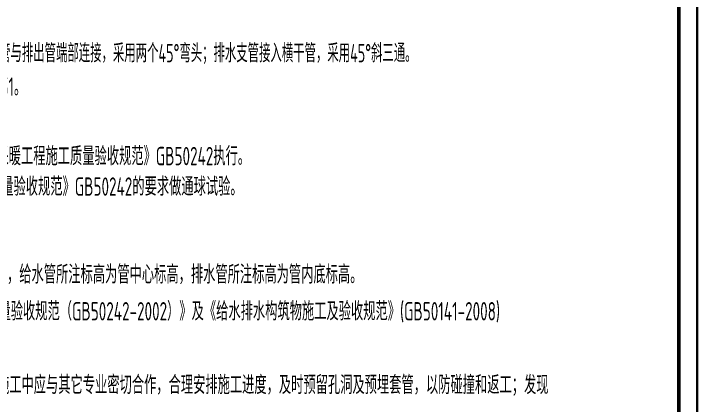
# Model space of a CAD drawing. Extents: x 5693218 to 11495510, y -728562 to -461276.
# Drawn here: x 5732330 to 5750875, y -492641 to -482005 of the extents above; entities that cross this region are included whole.
import ezdxf

# ---------------------------------------------------------------- set-up
doc = ezdxf.new("R2010")
doc.units = 0
doc.header["$LTSCALE"] = 1000
doc.header["$MEASUREMENT"] = 0
doc.layers.get('0').update_dxf_attribs({"linetype": 'CONTINUOUS'})
doc.layers.add('说明文本', color=54, linetype='CONTINUOUS')
doc.styles.add('AHD', font='sceie.shx', dxfattribs={"width": 0.7, "bigfont": 'sceic.shx'})

msp = doc.modelspace()

# ---------------------------------------------------------------- linework, layer by layer
for p, q in [((5750874.5, -503276.5), (5750874.5, -461276.5)), ((5750874.5, -461276.5), (5750874.5, -503276.5))]:
    msp.add_line(p, q)
at = {"color": 0, "const_width": 100}
msp.add_lwpolyline([(5721674.5, -502776.5), (5721674.5, -463776.5), (5750374.5, -463776.5), (5750374.5, -502776.5)], close=True, dxfattribs=at)

# ---------------------------------------------------------------- texts
at = {"layer": '说明文本', "color": 0, "style": 'AHD'}
for s, width, p in [('3.卫生器具排水管与排水横支管垂直连接，采用90%%D斜三通；排水立管与排出管端部连接，采用两个45%%D弯头；排水支管接入横干管，采用45%%D斜三通。', 0.65, (5722770, -483326.4, 202821.5)), ('4.管道水平敷设沿墙安装时，管道支架详见国标03S402-50、51。', 0.7, (5722771.8, -484237.3, 202821.5)), ('1.给水管试验压力为0.6MPa，试验方法应按《建筑给水排水及采暖工程施工质量验收规范》GB50242执行。', 0.7, (5722724.4, -486122.6, 202821.5)), ('2.污水的立管，横干管还应按《建筑给水排水及采暖工程施工质量验收规范》GB50242的要求做通球试验。', 0.7, (5722724.4, -486949.9, 202821.5)), ('1.图中所注标高均为相对标高，单位以米计，尺寸及管径以毫米计，给水管所注标高为管中心标高，排水管所注标高为管内底标高。', 0.7, (5722602.4, -489336.1, 202821.5)), ('2.除本设计说明外，还应遵守《建筑给水排水及采暖工程施工质量验收规范（GB50242-2002）》及《给水排水构筑物施工及验收规范》(GB50141-2008)', 0.7, (5722649.4, -490336.1, 202821.5)), ('3.施工人员在施工前需对建筑及其它各专业图纸进行全面熟悉，施工中应与其它专业密切合作，合理安排施工进度，及时预留孔洞及预埋套管，以防碰撞和返工；发现', 0.7, (5722602.4, -492336.1, 202821.5))]:
    msp.add_text(s, height=499.975, dxfattribs=dict(at, width=width)).set_placement(p)

doc.saveas('drawing.dxf')
